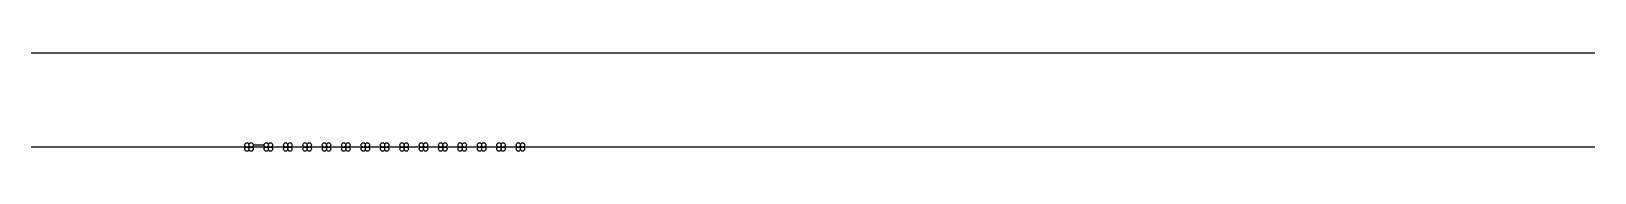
# Model space of a CAD drawing. Header units: millimetres. Extents: x 0 to 10, y -0.6 to 0.
import ezdxf

# ---------------------------------------------------------------- set-up
doc = ezdxf.new("R2010")
doc.units = ezdxf.units.MM

msp = doc.modelspace()

# ---------------------------------------------------------------- linework, layer by layer
for p, q in [((0, 0), (10, 0)), ((0, -0.6), (10, -0.6)), ((1.42, -0.587), (1.49, -0.587))]:
    msp.add_line(p, q)
for centre in [(1.379, -0.587), (1.406, -0.587), (1.503, -0.587), (1.53, -0.587), (1.627, -0.587), (1.654, -0.587), (1.751, -0.587), (1.778, -0.587), (1.875, -0.587), (1.902, -0.587), (1.999, -0.587), (2.026, -0.587), (2.123, -0.587), (2.15, -0.587), (2.247, -0.587), (2.274, -0.587), (2.371, -0.587), (2.398, -0.587), (2.495, -0.587), (2.522, -0.587), (2.619, -0.587), (2.646, -0.587), (2.743, -0.587), (2.77, -0.587), (2.867, -0.587), (2.894, -0.587), (2.991, -0.587), (3.018, -0.587), (3.115, -0.587), (3.142, -0.587), (1.379, -0.614), (1.406, -0.614), (1.503, -0.614), (1.53, -0.614), (1.627, -0.614), (1.654, -0.614), (1.751, -0.614), (1.778, -0.614), (1.875, -0.614), (1.902, -0.614), (1.999, -0.614), (2.026, -0.614), (2.123, -0.614), (2.15, -0.614), (2.274, -0.614), (2.371, -0.614), (2.398, -0.614), (2.495, -0.614), (2.522, -0.614), (2.619, -0.614), (2.646, -0.614), (2.743, -0.614), (2.77, -0.614), (2.867, -0.614), (2.894, -0.614), (2.991, -0.614), (3.018, -0.614), (3.115, -0.614), (3.142, -0.614)]:
    msp.add_circle(centre, 0.0135)
at = {"color": 1}
msp.add_circle((2.247, -0.614), 0.0135, dxfattribs=at)

doc.saveas('drawing.dxf')
